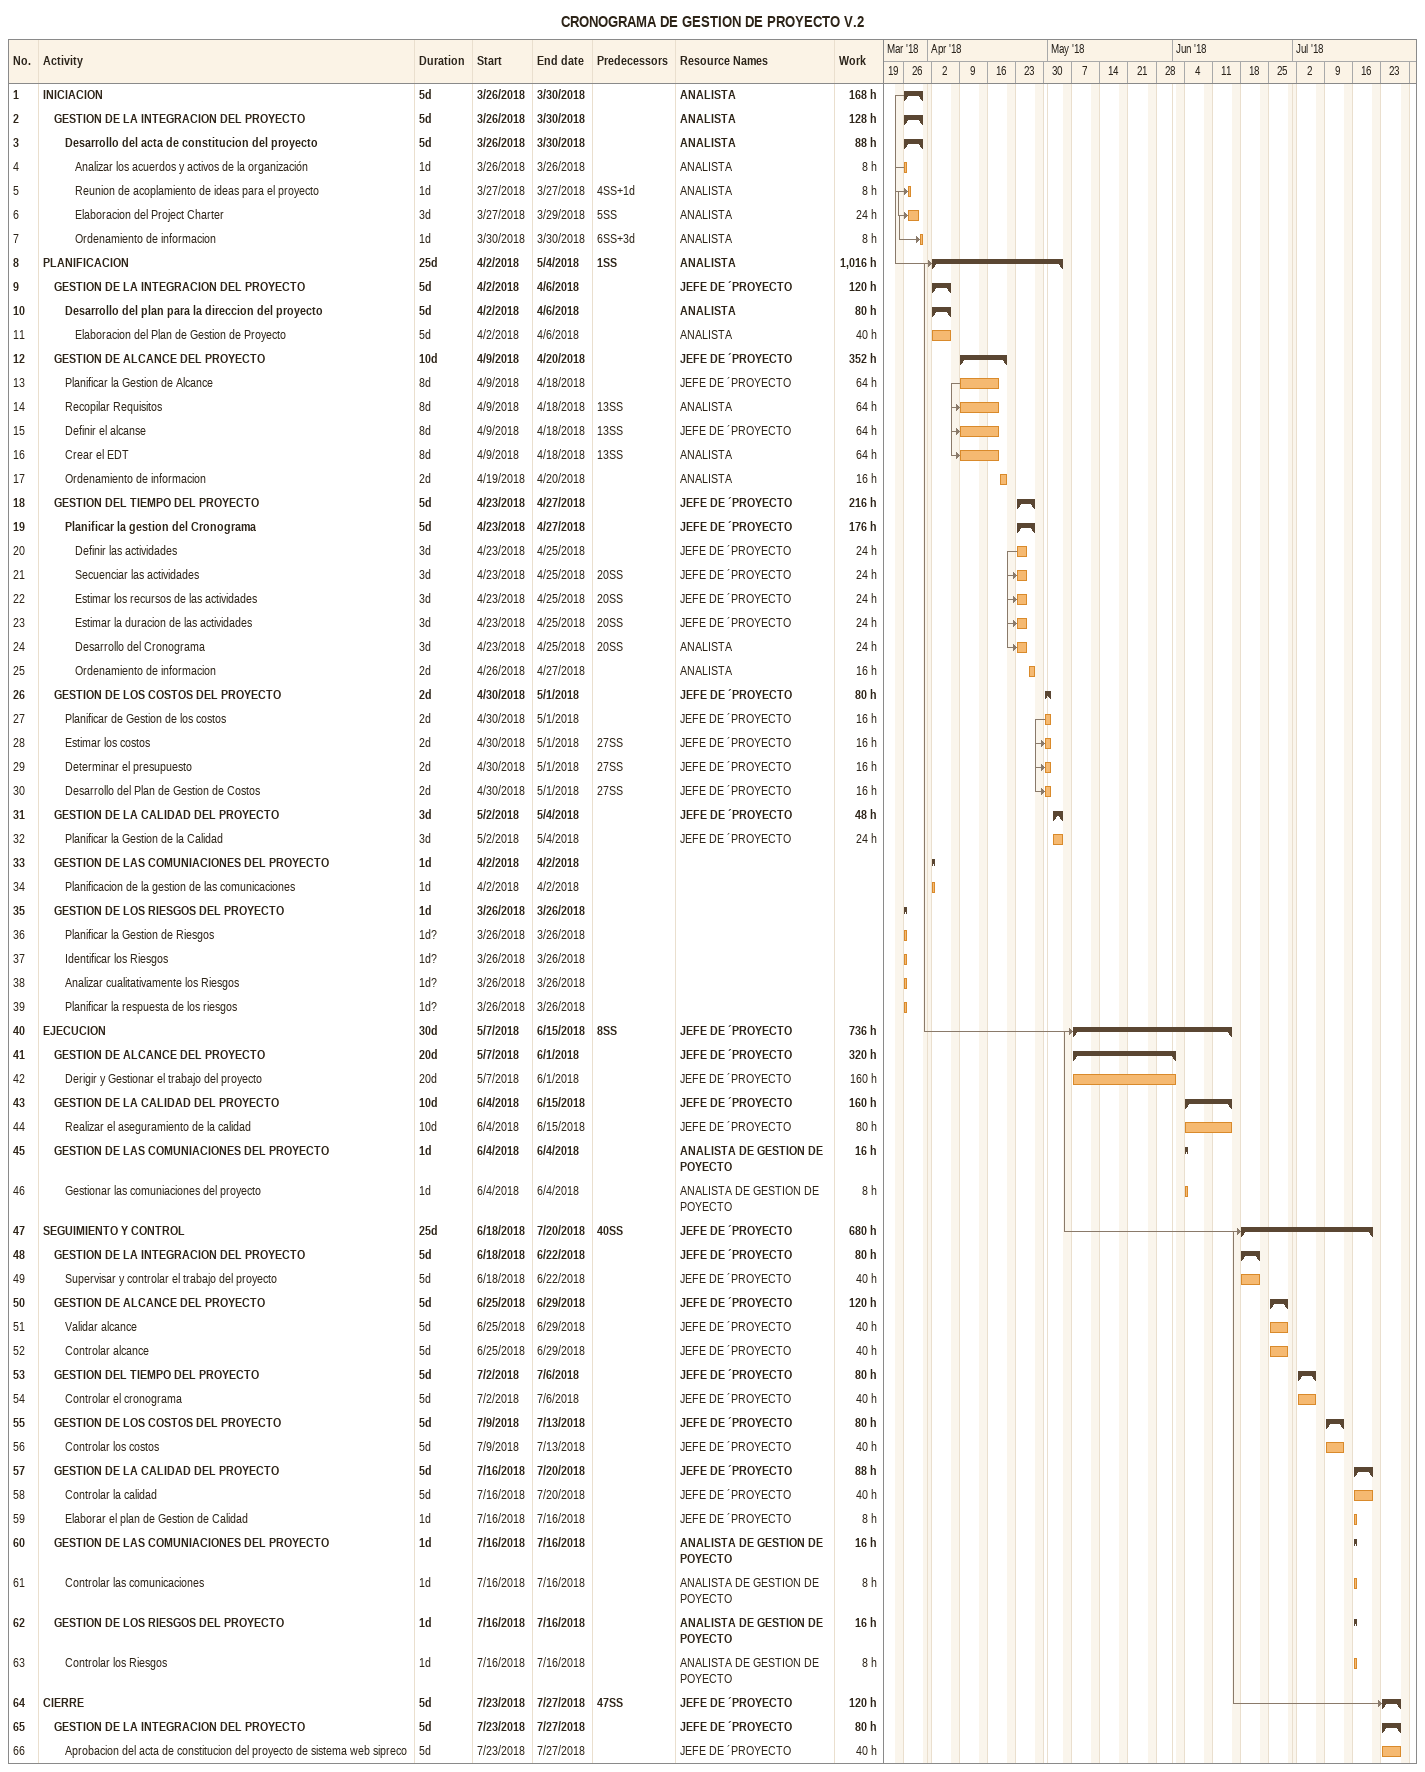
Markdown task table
CRONOGRAMA DE GESTION DE PROYECTO V.2

| ID | Level | Task | Duration | Start | Finish | Predecessors | Resources | Work (h) |
|---|---|---|---|---|---|---|---|---|
| 1 | 1 | **INICIACION** | 5d | 2018-03-26 | 2018-03-30 |  | ANALISTA | 168 |
| 2 | 2 | **GESTION DE LA INTEGRACION DEL PROYECTO** | 5d | 2018-03-26 | 2018-03-30 |  | ANALISTA | 128 |
| 3 | 3 | **Desarrollo del acta de constitucion del proyecto** | 5d | 2018-03-26 | 2018-03-30 |  | ANALISTA | 88 |
| 4 | 4 | Analizar los acuerdos y activos de la organización | 1d | 2018-03-26 | 2018-03-26 |  | ANALISTA | 8 |
| 5 | 4 | Reunion de acoplamiento de ideas para el proyecto | 1d | 2018-03-27 | 2018-03-27 | 4SS+1d | ANALISTA | 8 |
| 6 | 4 | Elaboracion del Project Charter | 3d | 2018-03-27 | 2018-03-29 | 5SS | ANALISTA | 24 |
| 7 | 4 | Ordenamiento de informacion | 1d | 2018-03-30 | 2018-03-30 | 6SS+3d | ANALISTA | 8 |
| 8 | 1 | **PLANIFICACION** | 25d | 2018-04-02 | 2018-05-04 | 1SS | ANALISTA | 1016 |
| 9 | 2 | **GESTION DE LA INTEGRACION DEL PROYECTO** | 5d | 2018-04-02 | 2018-04-06 |  | JEFE DE ´PROYECTO | 120 |
| 10 | 3 | **Desarrollo del plan para la direccion del proyecto** | 5d | 2018-04-02 | 2018-04-06 |  | ANALISTA | 80 |
| 11 | 4 | Elaboracion del Plan de Gestion de Proyecto | 5d | 2018-04-02 | 2018-04-06 |  | ANALISTA | 40 |
| 12 | 2 | **GESTION DE ALCANCE DEL PROYECTO** | 10d | 2018-04-09 | 2018-04-20 |  | JEFE DE ´PROYECTO | 352 |
| 13 | 3 | Planificar la Gestion de Alcance | 8d | 2018-04-09 | 2018-04-18 |  | JEFE DE ´PROYECTO | 64 |
| 14 | 3 | Recopilar Requisitos | 8d | 2018-04-09 | 2018-04-18 | 13SS | ANALISTA | 64 |
| 15 | 3 | Definir el alcanse | 8d | 2018-04-09 | 2018-04-18 | 13SS | JEFE DE ´PROYECTO | 64 |
| 16 | 3 | Crear el EDT | 8d | 2018-04-09 | 2018-04-18 | 13SS | ANALISTA | 64 |
| 17 | 3 | Ordenamiento de informacion | 2d | 2018-04-19 | 2018-04-20 |  | ANALISTA | 16 |
| 18 | 2 | **GESTION DEL TIEMPO DEL PROYECTO** | 5d | 2018-04-23 | 2018-04-27 |  | JEFE DE ´PROYECTO | 216 |
| 19 | 3 | **Planificar la gestion del Cronograma** | 5d | 2018-04-23 | 2018-04-27 |  | JEFE DE ´PROYECTO | 176 |
| 20 | 4 | Definir las actividades | 3d | 2018-04-23 | 2018-04-25 |  | JEFE DE ´PROYECTO | 24 |
| 21 | 4 | Secuenciar las actividades | 3d | 2018-04-23 | 2018-04-25 | 20SS | JEFE DE ´PROYECTO | 24 |
| 22 | 4 | Estimar los recursos de las actividades | 3d | 2018-04-23 | 2018-04-25 | 20SS | JEFE DE ´PROYECTO | 24 |
| 23 | 4 | Estimar la duracion de las actividades | 3d | 2018-04-23 | 2018-04-25 | 20SS | JEFE DE ´PROYECTO | 24 |
| 24 | 4 | Desarrollo del Cronograma | 3d | 2018-04-23 | 2018-04-25 | 20SS | ANALISTA | 24 |
| 25 | 4 | Ordenamiento de informacion | 2d | 2018-04-26 | 2018-04-27 |  | ANALISTA | 16 |
| 26 | 2 | **GESTION DE LOS COSTOS DEL PROYECTO** | 2d | 2018-04-30 | 2018-05-01 |  | JEFE DE ´PROYECTO | 80 |
| 27 | 3 | Planificar de Gestion de los costos | 2d | 2018-04-30 | 2018-05-01 |  | JEFE DE ´PROYECTO | 16 |
| 28 | 3 | Estimar los costos | 2d | 2018-04-30 | 2018-05-01 | 27SS | JEFE DE ´PROYECTO | 16 |
| 29 | 3 | Determinar el presupuesto | 2d | 2018-04-30 | 2018-05-01 | 27SS | JEFE DE ´PROYECTO | 16 |
| 30 | 3 | Desarrollo del Plan de Gestion de Costos | 2d | 2018-04-30 | 2018-05-01 | 27SS | JEFE DE ´PROYECTO | 16 |
| 31 | 2 | **GESTION DE LA CALIDAD DEL PROYECTO** | 3d | 2018-05-02 | 2018-05-04 |  | JEFE DE ´PROYECTO | 48 |
| 32 | 3 | Planificar la Gestion de la Calidad | 3d | 2018-05-02 | 2018-05-04 |  | JEFE DE ´PROYECTO | 24 |
| 33 | 2 | **GESTION DE LAS COMUNIACIONES DEL PROYECTO** | 1d | 2018-04-02 | 2018-04-02 |  |  |  |
| 34 | 3 | Planificacion de la gestion de las comunicaciones | 1d | 2018-04-02 | 2018-04-02 |  |  |  |
| 35 | 2 | **GESTION DE LOS RIESGOS DEL PROYECTO** | 1d | 2018-03-26 | 2018-03-26 |  |  |  |
| 36 | 3 | Planificar la Gestion de Riesgos | 1d? | 2018-03-26 | 2018-03-26 |  |  |  |
| 37 | 3 | Identificar los Riesgos | 1d? | 2018-03-26 | 2018-03-26 |  |  |  |
| 38 | 3 | Analizar cualitativamente los Riesgos | 1d? | 2018-03-26 | 2018-03-26 |  |  |  |
| 39 | 3 | Planificar la respuesta de los riesgos | 1d? | 2018-03-26 | 2018-03-26 |  |  |  |
| 40 | 1 | **EJECUCION** | 30d | 2018-05-07 | 2018-06-15 | 8SS | JEFE DE ´PROYECTO | 736 |
| 41 | 2 | **GESTION DE ALCANCE DEL PROYECTO** | 20d | 2018-05-07 | 2018-06-01 |  | JEFE DE ´PROYECTO | 320 |
| 42 | 3 | Derigir y Gestionar el trabajo del proyecto | 20d | 2018-05-07 | 2018-06-01 |  | JEFE DE ´PROYECTO | 160 |
| 43 | 2 | **GESTION DE LA CALIDAD DEL PROYECTO** | 10d | 2018-06-04 | 2018-06-15 |  | JEFE DE ´PROYECTO | 160 |
| 44 | 3 | Realizar el aseguramiento de la calidad | 10d | 2018-06-04 | 2018-06-15 |  | JEFE DE ´PROYECTO | 80 |
| 45 | 2 | **GESTION DE LAS COMUNIACIONES DEL PROYECTO** | 1d | 2018-06-04 | 2018-06-04 |  | ANALISTA DE GESTION DE POYECTO | 16 |
| 46 | 3 | Gestionar las comuniaciones del proyecto | 1d | 2018-06-04 | 2018-06-04 |  | ANALISTA DE GESTION DE POYECTO | 8 |
| 47 | 1 | **SEGUIMIENTO Y CONTROL** | 25d | 2018-06-18 | 2018-07-20 | 40SS | JEFE DE ´PROYECTO | 680 |
| 48 | 2 | **GESTION DE LA INTEGRACION DEL PROYECTO** | 5d | 2018-06-18 | 2018-06-22 |  | JEFE DE ´PROYECTO | 80 |
| 49 | 3 | Supervisar y controlar el trabajo del proyecto | 5d | 2018-06-18 | 2018-06-22 |  | JEFE DE ´PROYECTO | 40 |
| 50 | 2 | **GESTION DE ALCANCE DEL PROYECTO** | 5d | 2018-06-25 | 2018-06-29 |  | JEFE DE ´PROYECTO | 120 |
| 51 | 3 | Validar alcance | 5d | 2018-06-25 | 2018-06-29 |  | JEFE DE ´PROYECTO | 40 |
| 52 | 3 | Controlar alcance | 5d | 2018-06-25 | 2018-06-29 |  | JEFE DE ´PROYECTO | 40 |
| 53 | 2 | **GESTION DEL TIEMPO DEL PROYECTO** | 5d | 2018-07-02 | 2018-07-06 |  | JEFE DE ´PROYECTO | 80 |
| 54 | 3 | Controlar el cronograma | 5d | 2018-07-02 | 2018-07-06 |  | JEFE DE ´PROYECTO | 40 |
| 55 | 2 | **GESTION DE LOS COSTOS DEL PROYECTO** | 5d | 2018-07-09 | 2018-07-13 |  | JEFE DE ´PROYECTO | 80 |
| 56 | 3 | Controlar los costos | 5d | 2018-07-09 | 2018-07-13 |  | JEFE DE ´PROYECTO | 40 |
| 57 | 2 | **GESTION DE LA CALIDAD DEL PROYECTO** | 5d | 2018-07-16 | 2018-07-20 |  | JEFE DE ´PROYECTO | 88 |
| 58 | 3 | Controlar la calidad | 5d | 2018-07-16 | 2018-07-20 |  | JEFE DE ´PROYECTO | 40 |
| 59 | 3 | Elaborar el plan de Gestion de Calidad | 1d | 2018-07-16 | 2018-07-16 |  | JEFE DE ´PROYECTO | 8 |
| 60 | 2 | **GESTION DE LAS COMUNIACIONES DEL PROYECTO** | 1d | 2018-07-16 | 2018-07-16 |  | ANALISTA DE GESTION DE POYECTO | 16 |
| 61 | 3 | Controlar las comunicaciones | 1d | 2018-07-16 | 2018-07-16 |  | ANALISTA DE GESTION DE POYECTO | 8 |
| 62 | 2 | **GESTION DE LOS RIESGOS DEL PROYECTO** | 1d | 2018-07-16 | 2018-07-16 |  | ANALISTA DE GESTION DE POYECTO | 16 |
| 63 | 3 | Controlar los Riesgos | 1d | 2018-07-16 | 2018-07-16 |  | ANALISTA DE GESTION DE POYECTO | 8 |
| 64 | 1 | **CIERRE** | 5d | 2018-07-23 | 2018-07-27 | 47SS | JEFE DE ´PROYECTO | 120 |
| 65 | 2 | **GESTION DE LA INTEGRACION DEL PROYECTO** | 5d | 2018-07-23 | 2018-07-27 |  | JEFE DE ´PROYECTO | 80 |
| 66 | 3 | Aprobacion del acta de constitucion del proyecto de sistema web sipreco | 5d | 2018-07-23 | 2018-07-27 |  | JEFE DE ´PROYECTO | 40 |
